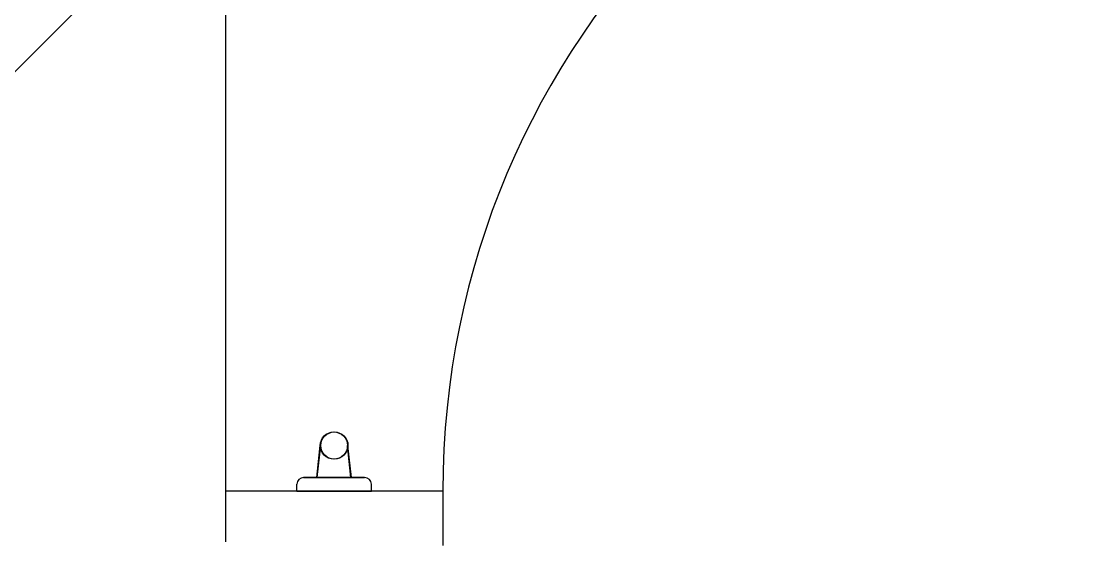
# Model space of a CAD drawing. Header units: millimetres. Extents: x 732 to 1037, y 127 to 299.
# Drawn here: x 734.233 to 735.025, y 282.578 to 282.963 of the extents above; entities that cross this region are included whole.
import ezdxf

# ---------------------------------------------------------------- set-up
doc = ezdxf.new("R2010")
doc.units = ezdxf.units.MM
doc.layers.add('I-ARQ', color=8, linetype='Continuous')

# ---------------------------------------------------------------- blocks, each defined once
blk = doc.blocks.new('A$C4CA24491')
at = {"layer": 'I-ARQ', "color": 2}
blk.add_line((0, 8.00363), (11.04189, 19.04552), dxfattribs=at)

msp = doc.modelspace()

# ---------------------------------------------------------------- linework, layer by layer
at = {"layer": 'I-ARQ'}
for p, q in [((734.38258, 283.80253), (734.38258, 282.58021)), ((734.44988, 282.62753), (734.45241, 282.65099)), ((734.45023, 282.62753), (734.45276, 282.65099)), ((734.47494, 282.62753), (734.47241, 282.65099)), ((734.47528, 282.62753), (734.47276, 282.65099)), ((734.43517, 282.61753), (734.43517, 282.62253)), ((734.43517, 282.61753), (734.43517, 282.62253)), ((734.485, 282.62753), (734.44017, 282.62753)), ((734.44017, 282.62753), (734.485, 282.62753)), ((734.49, 282.61753), (734.49, 282.62253)), ((734.49, 282.61753), (734.49, 282.62253)), ((734.54258, 282.61753), (734.38258, 282.61753)), ((734.49, 282.61753), (734.43517, 282.61753)), ((734.43517, 282.61753), (734.49, 282.61753)), ((734.54258, 282.61753), (734.54258, 282.57753))]:
    msp.add_line(p, q, dxfattribs=at)
for centre in [(734.46241, 282.65099), (734.46276, 282.65099)]:
    msp.add_circle(centre, 0.01, dxfattribs=at)
for centre, radius, start, end in [((735.14258, 282.61753), 0.6, 90, 180), ((734.44017, 282.62253), 0.005, 90, 180), ((734.44017, 282.62253), 0.005, 90, 180), ((734.485, 282.62253), 0.005, 0, 90), ((734.485, 282.62253), 0.005, 360, 90)]:
    msp.add_arc(centre, radius, start, end, dxfattribs=at)

# ---------------------------------------------------------------- block references
msp.add_blockref('A$C4CA24491', (733.63258, 274.32726))

doc.saveas('drawing.dxf')
